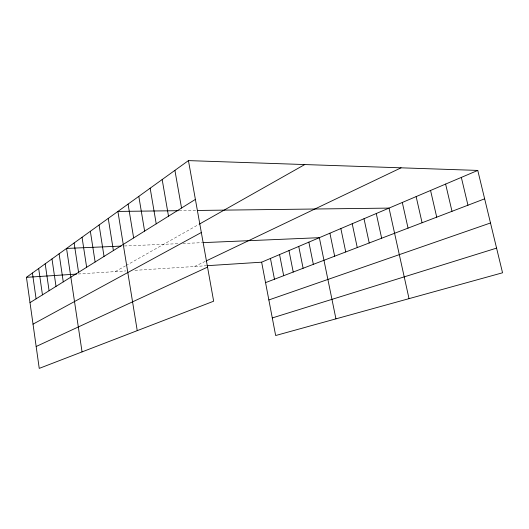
<?xml version="1.0" encoding="UTF-8"?>
<svg xmlns="http://www.w3.org/2000/svg" width="529" height="529" viewBox="0 0 529 529"><rect width="100%" height="100%" fill="white"/><g stroke="black" fill="none" stroke-linecap="round" stroke-linejoin="round"><path stroke-width="0.4" stroke-dasharray="2.65 1.98" d="M115.329 271.602L125.347 265.942M126.034 265.551L198.706 224.488M194.52 266.504L205.543 261.24M78.219 273.989L126.034 270.914M134.955 270.339L206.323 265.743M124.302 245.978L177.956 243.697M182.842 243.485L202.21 242.666M179.113 210.674L196.576 210.463"/><path stroke-width="0.79" d="M188.436 160.611L213.656 301.213L39.239 368.389L26.45 277.322L188.436 160.611L477.773 170.424L502.55 272.785L275.655 335.525L261.643 262.186L477.773 170.424M30.008 302.641L195.393 199.387M199.393 224.098L304.77 164.552M33.023 324.138L201.331 232.502M206.25 260.903L401.068 167.819M36.164 346.495L207.54 267.119M265.551 282.631L484.65 198.825M268.858 299.956L490.495 222.974M272.296 317.936L496.579 248.121M26.45 277.322L76.593 274.095M207.143 265.69L261.643 262.186M121.115 246.111L66.548 248.432L82.055 351.897M203.01 242.632L319.344 237.686L335.941 318.855M178.319 210.687L117.901 211.428L137.236 330.645M197.377 210.456L389.027 208.102L409.029 298.647M461.334 177.4L467.953 205.212M445.616 184.079L451.997 211.316M430.56 190.466L436.723 217.154M416.138 196.59L422.082 222.755M402.304 202.462L408.051 228.125M376.271 213.518L381.654 238.222M364.012 218.722L369.222 242.976M352.208 223.734L357.26 247.552M340.848 228.554L345.748 251.956M329.898 233.203L334.659 256.195M308.857 242.137L313.347 264.348M298.74 246.435L303.104 268.263M288.979 250.581L293.218 272.045M279.557 254.581L283.676 275.695M270.451 258.45L274.458 279.219M174.907 170.358L181.54 208.036M162.172 179.536L168.506 216.176M150.157 188.192L156.22 223.846M138.81 196.365L144.615 231.087M128.078 204.101L133.645 237.938M108.253 218.384L113.398 250.581M99.082 224.99L104.034 256.426M90.353 231.279L95.127 261.987M82.041 237.27L86.65 267.277M74.12 242.976L78.57 272.323M59.103 253.794L63.262 281.878M51.987 258.919L56.014 286.407M45.19 263.819L49.085 290.732M38.677 268.514L42.452 294.871M32.434 273.01L36.098 298.839"/></g></svg>
